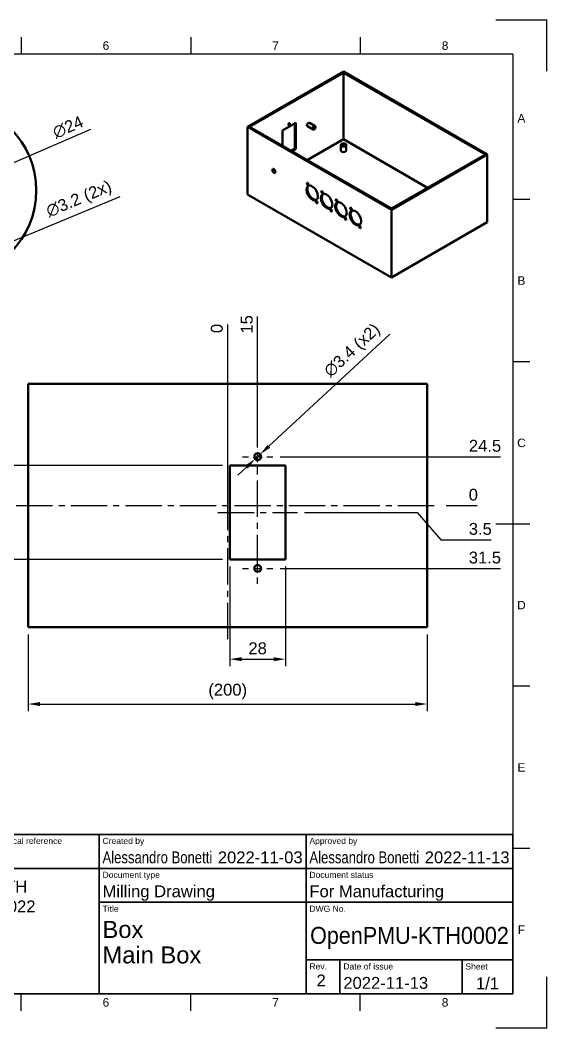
# Model space of a CAD drawing. Header units: millimetres. Extents: x 0 to 420, y 0 to 297.
# Drawn here: x 264.7 to 420, y 0 to 297 of the extents above; entities that cross this region are included whole.
import ezdxf
from ezdxf.enums import TextEntityAlignment as Align

# ---------------------------------------------------------------- set-up
doc = ezdxf.new("R2010")
doc.units = ezdxf.units.MM
doc.header["$LTSCALE"] = 0.75
doc.linetypes.add('CENTER2', pattern=[28.575, 19.05, -3.175, 3.175, -3.175])
for name, color, linetype, lineweight in [('BORDER', 7, 'Continuous', 25), ('FD_Dimensions', 7, 'Continuous', 25), ('Notes', 7, 'Continuous', 25), ('Smart Centers', 7, 'CENTER2', 25), ('TITLEBLOCK', 7, 'Continuous', 35), ('Visible', 7, 'Continuous', 50)]:
    doc.layers.add(name, color=color, linetype=linetype, lineweight=lineweight)
doc.styles.add('FusionTitle', font='arial.ttf')
doc.styles.get("Standard").update_dxf_attribs({"font": 'arial.ttf'})
doc.dimstyles.new('Dim-ISO-25', dxfattribs={"dimtxt": 3.5, "dimasz": 3.5, "dimexe": 2.1, "dimexo": 2.1, "dimgap": 1.4, "dimtad": 1, "dimzin": 12, "dimdsep": 46, "dimtxsty": 'Standard', "dimcen": 0, "dimazin": 3, "dimtp": 0.1, "dimtm": 0.1, "dimtfac": 0.714286, "dimtmove": 0, "dimatfit": 3, "dimfxl": 1, "dimtzin": 12, "dimarcsym": 0})

# ---------------------------------------------------------------- blocks, each defined once
blk = doc.blocks.new('ISO_A3_SHEET')
at = {"layer": 'BORDER'}
for p, q in [((265, 292), (265, 287)), ((315, 292), (315, 287)), ((365, 292), (365, 287)), ((410, 287), (20, 287)), ((410, 287), (410, 10)), ((415, 244.16666), (410, 244.16666)), ((415, 196.33333), (410, 196.33333)), ((415, 148.5), (405, 148.5)), ((415, 100.66667), (410, 100.66667)), ((415, 52.83334), (410, 52.83334)), ((20, 10), (410, 10)), ((265, 5), (265, 10)), ((315, 5), (315, 10)), ((365, 5), (365, 10))]:
    blk.add_line(p, q, dxfattribs=at)
at = {"layer": 'Defpoints'}
for p, q in [((420, 297), (405, 297)), ((420, 282), (420, 297)), ((420, 0), (420, 15)), ((405, 0), (420, 0))]:
    blk.add_line(p, q, dxfattribs=at)
at = {"layer": 'BORDER', "style": 'FusionTitle'}
for s, p in [('6', (290, 289.5)), ('7', (340, 289.5)), ('8', (390, 289.5)), ('A', (412.5, 268.08333)), ('B', (412.5, 220.25)), ('C', (412.5, 172.41667)), ('D', (412.5, 124.58334)), ('E', (412.5, 76.75001)), ('F', (412.5, 28.91668)), ('6', (290, 7.5)), ('7', (340, 7.5)), ('8', (390, 7.5))]:
    blk.add_text(s, height=2.5, dxfattribs=at).set_placement(p, align=Align.MIDDLE)
blk = doc.blocks.new('ISO_TITLEBLOCK')
at = {"layer": 'TITLEBLOCK'}
for p, q in [((0, 47), (-180, 47)), ((-180, 47), (-180, 0)), ((-156, 37), (-156, 47)), ((-122, 0), (-122, 47)), ((-61, 0), (-61, 47)), ((0, 0), (0, 47)), ((-180, 37), (0, 37)), ((-122, 27), (0, 27)), ((-61, 10), (0, 10)), ((-51, 0), (-51, 10)), ((-15, 0), (-15, 10)), ((-180, 0), (0, 0))]:
    blk.add_line(p, q, dxfattribs=at)
at = {"layer": 'TITLEBLOCK', "style": 'FusionTitle'}
for s, p in [('Dept.', (-179, 46)), ('Technical reference', (-155, 46)), ('Created by', (-121, 46)), ('Approved by', (-60, 46)), ('Document type', (-121, 36)), ('Document status', (-60, 36)), ('Title', (-121, 26)), ('DWG No.', (-60, 26)), ('Rev.', (-60, 9)), ('Date of issue', (-50, 9)), ('Sheet', (-14, 9))]:
    blk.add_text(s, height=1.8, dxfattribs=at).set_placement(p, align=Align.TOP_LEFT)
for tag, height, p in [('DEPT', 3.5, (-179, 42)), ('TECHNICAL_REFERENCE', 3.5, (-155, 42)), ('CREATED_BY', 3.5, (-121, 42)), ('APPROVED_BY', 3.5, (-60, 42)), ('DOCUMENT_TYPE', 3.5, (-121, 32)), ('DOCUMENT_STATUS', 3.5, (-60, 32)), ('TITLE_1', 5, (-121, 21.5)), ('TITLE_2', 5, (-121, 14)), ('TITLE_3', 5, (-121, 6.5)), ('DATE_OF_ISSUE', 3.5, (-50, 5))]:
    blk.add_attdef(tag, text='', height=height, dxfattribs=at).set_placement(p, align=Align.TOP_LEFT)
for tag, p in [('CREATED_DATE', (-62, 42)), ('APPROVED_DATE', (-0.99, 42))]:
    blk.add_attdef(tag, text='', height=3.5, dxfattribs=at).set_placement(p, align=Align.TOP_RIGHT)
for tag, height, p in [('DRAWING_NUMBER', 5, (-30.5, 19.75)), ('REV', 3.5, (-56, 4.85)), ('SHEET', 3.5, (-7.5, 4.85))]:
    blk.add_attdef(tag, text='', height=height, dxfattribs=at).set_placement(p, align=Align.TOP_CENTER)
blk = doc.blocks.new('*D65')
at = {"layer": 'Defpoints', "color": 0, "transparency": 16777216}
for p in [(267.080296, 118.050136), (384.727355, 118.050136), (384.727355, 95.436274)]:
    blk.add_point(p, dxfattribs=at)
at = {"layer": 'FD_Dimensions', "color": 0, "lineweight": -2, "transparency": 16777216}
for p, q in [((267.080296, 115.950136), (267.080296, 93.336274)), ((384.727355, 115.950136), (384.727355, 93.336274)), ((270.580296, 95.436274), (381.227355, 95.436274))]:
    blk.add_line(p, q, dxfattribs=at)
at = {"layer": 'FD_Dimensions', "color": 0, "transparency": 16777216}
for points in [[(270.580296, 96.019607), (270.580296, 94.852941), (267.080296, 95.436274)], [(381.227355, 96.019607), (381.227355, 94.852941), (384.727355, 95.436274)]]:
    blk.add_solid(points, dxfattribs=at)
at = {"layer": 'FD_Dimensions', "color": 0, "transparency": 16777216, "insert": (325.903825, 99.130612), "char_height": 3.5, "attachment_point": 5}
blk.add_mtext('(200)', dxfattribs=at)
blk = doc.blocks.new('*U13')
at = {"layer": 'Smart Centers', "color": 0, "ltscale": 0.75, "transparency": 16777216}
blk.add_line((0, -39.382353), (0, 39.382353), dxfattribs=at)
blk = doc.blocks.new('*U14')
at = {"layer": 'Smart Centers', "color": 0, "ltscale": 0.75, "transparency": 16777216}
blk.add_line((-62.323529, 0), (62.323529, 0), dxfattribs=at)
blk = doc.blocks.new('*U15')
at = {"layer": 'Smart Centers', "color": 0, "ltscale": 0.75, "transparency": 16777216}
blk.add_line((0, -17.323529), (0, 17.323529), dxfattribs=at)
blk = doc.blocks.new('*U16')
at = {"layer": 'Smart Centers', "color": 0, "ltscale": 0.75, "transparency": 16777216}
blk.add_line((-11.735294, 0), (11.735294, 0), dxfattribs=at)
blk = doc.blocks.new('*D75')
at = {"layer": 'Defpoints', "color": 0, "transparency": 16777216}
for p in [(325.903825, 203.574623), (325.903825, 153.932489)]:
    blk.add_point(p, dxfattribs=at)
at = {"layer": 'FD_Dimensions', "color": 0, "lineweight": -2, "transparency": 16777216}
blk.add_line((325.903825, 156.032489), (325.903825, 207.257025), dxfattribs=at)
at = {"layer": 'FD_Dimensions', "color": 0, "transparency": 16777216, "insert": (322.71682, 206.115824), "char_height": 3.5, "attachment_point": 5, "rotation": 90}
blk.add_mtext('0', dxfattribs=at)
blk = doc.blocks.new('*D76')
at = {"layer": 'Defpoints', "color": 0, "transparency": 16777216}
for p in [(334.727355, 203.574623), (334.727355, 169.197194)]:
    blk.add_point(p, dxfattribs=at)
at = {"layer": 'FD_Dimensions', "color": 0, "lineweight": -2, "transparency": 16777216}
blk.add_line((334.727355, 171.297194), (334.727355, 209.68506), dxfattribs=at)
at = {"layer": 'FD_Dimensions', "color": 0, "transparency": 16777216, "insert": (331.540349, 207.329842), "char_height": 3.5, "attachment_point": 5, "rotation": 90}
blk.add_mtext('15', dxfattribs=at)
blk = doc.blocks.new('*D77')
at = {"layer": 'Defpoints', "color": 0, "transparency": 16777216}
for p in [(388.227355, 153.932489), (395.782071, 153.932489)]:
    blk.add_point(p, dxfattribs=at)
at = {"layer": 'FD_Dimensions', "color": 0, "lineweight": -2, "transparency": 16777216}
blk.add_line((390.327355, 153.932489), (399.464472, 153.932489), dxfattribs=at)
at = {"layer": 'FD_Dimensions', "color": 0, "transparency": 16777216, "insert": (398.323272, 157.119494), "char_height": 3.5, "attachment_point": 5}
blk.add_mtext('0', dxfattribs=at)
blk = doc.blocks.new('*D78')
at = {"layer": 'Defpoints', "color": 0, "transparency": 16777216}
for p in [(346.462649, 151.873665), (395.782071, 143.847719)]:
    blk.add_point(p, dxfattribs=at)
at = {"layer": 'FD_Dimensions', "color": 0, "lineweight": -2, "transparency": 16777216}
for p, q in [((348.562649, 151.873665), (381.782071, 151.873665)), ((381.782071, 151.873665), (388.782071, 143.847719)), ((388.782071, 143.847719), (403.578046, 143.847719))]:
    blk.add_line(p, q, dxfattribs=at)
at = {"layer": 'FD_Dimensions', "color": 0, "transparency": 16777216, "insert": (400.380059, 147.035918), "char_height": 3.5, "attachment_point": 5}
blk.add_mtext('3.5', dxfattribs=at)
blk = doc.blocks.new('*D79')
at = {"layer": 'Defpoints', "color": 0, "transparency": 16777216}
for p in [(326.49206, 138.050136), (342.962649, 138.050136), (342.962649, 108.656458)]:
    blk.add_point(p, dxfattribs=at)
at = {"layer": 'FD_Dimensions', "color": 0, "lineweight": -2, "transparency": 16777216}
for p, q in [((326.49206, 135.950136), (326.49206, 106.556458)), ((342.962649, 135.950136), (342.962649, 106.556458)), ((329.99206, 108.656458), (339.462649, 108.656458))]:
    blk.add_line(p, q, dxfattribs=at)
at = {"layer": 'FD_Dimensions', "color": 0, "transparency": 16777216}
for points in [[(329.99206, 109.239791), (329.99206, 108.073125), (326.49206, 108.656458)], [(339.462649, 109.239791), (339.462649, 108.073125), (342.962649, 108.656458)]]:
    blk.add_solid(points, dxfattribs=at)
at = {"layer": 'FD_Dimensions', "color": 0, "transparency": 16777216, "insert": (334.727355, 111.843463), "char_height": 3.5, "attachment_point": 5}
blk.add_mtext('28', dxfattribs=at)
blk = doc.blocks.new('*D80')
at = {"layer": 'Defpoints', "color": 0, "transparency": 16777216}
for p in [(256.443546, 165.697194), (326.49206, 165.697194), (326.49206, 138.050136)]:
    blk.add_point(p, dxfattribs=at)
at = {"layer": 'FD_Dimensions', "color": 0, "lineweight": -2, "transparency": 16777216}
for p, q in [((324.39206, 165.697194), (254.343546, 165.697194)), ((256.443546, 141.550136), (256.443546, 162.197194)), ((324.39206, 138.050136), (254.343546, 138.050136))]:
    blk.add_line(p, q, dxfattribs=at)
at = {"layer": 'FD_Dimensions', "color": 0, "transparency": 16777216}
for points in [[(255.860213, 162.197194), (257.02688, 162.197194), (256.443546, 165.697194)], [(255.860213, 141.550136), (257.02688, 141.550136), (256.443546, 138.050136)]]:
    blk.add_solid(points, dxfattribs=at)
at = {"layer": 'FD_Dimensions', "color": 0, "transparency": 16777216, "insert": (253.293546, 151.873665), "char_height": 3.5, "attachment_point": 5, "rotation": 90}
blk.add_mtext('47', dxfattribs=at)
blk = doc.blocks.new('*D81')
at = {"layer": 'Defpoints', "color": 0, "transparency": 16777216}
for p in [(259.525042, 253.564321), (228.035202, 240.003342)]:
    blk.add_point(p, dxfattribs=at)
at = {"layer": 'FD_Dimensions', "color": 0, "lineweight": -2, "transparency": 16777216}
for p, q in [((285.451835, 264.729595), (262.73963, 254.948671)), ((228.035202, 240.003342), (259.525042, 253.564321)), ((224.820614, 238.618992), (221.606026, 237.234642))]:
    blk.add_line(p, q, dxfattribs=at)
at = {"layer": 'FD_Dimensions', "color": 0, "transparency": 16777216}
for points in [[(262.508905, 255.484436), (262.970355, 254.412906), (259.525042, 253.564321)], [(224.589889, 239.154757), (225.051339, 238.083228), (228.035202, 240.003342)]]:
    blk.add_solid(points, dxfattribs=at)
at = {"layer": 'FD_Dimensions', "color": 0, "transparency": 16777216, "insert": (278.822183, 265.451106), "char_height": 3.5, "attachment_point": 5, "rotation": 23.29895892}
blk.add_mtext('∅24', dxfattribs=at)
blk = doc.blocks.new('*D82')
at = {"layer": 'Defpoints', "color": 0, "transparency": 16777216}
for p in [(255.240876, 228.763739), (259.462225, 230.51821)]:
    blk.add_point(p, dxfattribs=at)
at = {"layer": 'FD_Dimensions', "color": 0, "lineweight": -2, "transparency": 16777216}
for p, q in [((294.130672, 244.927061), (262.694196, 231.861477)), ((255.240876, 228.763739), (259.462225, 230.51821)), ((252.008905, 227.420472), (248.776935, 226.077205))]:
    blk.add_line(p, q, dxfattribs=at)
at = {"layer": 'FD_Dimensions', "color": 0, "transparency": 16777216}
for points in [[(262.470318, 232.400139), (262.918074, 231.322815), (259.462225, 230.51821)], [(251.785027, 227.959134), (252.232783, 226.88181), (255.240876, 228.763739)]]:
    blk.add_solid(points, dxfattribs=at)
at = {"layer": 'FD_Dimensions', "color": 0, "transparency": 16777216, "insert": (282.170497, 243.994391), "char_height": 3.5, "attachment_point": 5, "rotation": 22.56870422}
blk.add_mtext('∅3.2 (2x)', dxfattribs=at)
blk = doc.blocks.new('*U56')
at = {"layer": 'Smart Centers', "color": 0, "ltscale": 0.75, "transparency": 16777216}
for p, q in [((0, 2.678906), (0, 4.5)), ((-4.5, 0), (-2.678906, 0)), ((2.678906, 0), (4.5, 0)), ((0, -4.5), (0, -2.678906))]:
    blk.add_line(p, q, dxfattribs=at)
at = {"layer": 'Smart Centers', "color": 0, "linetype": 'Continuous', "ltscale": 0.75, "transparency": 16777216}
for p, q in [((-0.892969, 0), (0.892969, 0)), ((0, -0.892969), (0, 0.892969))]:
    blk.add_line(p, q, dxfattribs=at)
blk = doc.blocks.new('*U57')
at = {"layer": 'Smart Centers', "color": 0, "ltscale": 0.75, "transparency": 16777216}
for p, q in [((0, 2.678906), (0, 4.5)), ((-4.5, 0), (-2.678906, 0)), ((2.678906, 0), (4.5, 0)), ((0, -4.5), (0, -2.678906))]:
    blk.add_line(p, q, dxfattribs=at)
at = {"layer": 'Smart Centers', "color": 0, "linetype": 'Continuous', "ltscale": 0.75, "transparency": 16777216}
for p, q in [((-0.892969, 0), (0.892969, 0)), ((0, -0.892969), (0, 0.892969))]:
    blk.add_line(p, q, dxfattribs=at)
blk = doc.blocks.new('*D89')
at = {"layer": 'Defpoints', "color": 0, "transparency": 16777216}
for p in [(339.227355, 168.344253), (395.782071, 168.344253)]:
    blk.add_point(p, dxfattribs=at)
at = {"layer": 'FD_Dimensions', "color": 0, "lineweight": -2, "transparency": 16777216}
blk.add_line((341.327355, 168.344253), (406.359424, 168.344253), dxfattribs=at)
at = {"layer": 'FD_Dimensions', "color": 0, "transparency": 16777216, "insert": (401.770748, 171.531259), "char_height": 3.5, "attachment_point": 5}
blk.add_mtext('24.5', dxfattribs=at)
blk = doc.blocks.new('*D90')
at = {"layer": 'Defpoints', "color": 0, "transparency": 16777216}
for p in [(339.227355, 135.403077), (395.782071, 135.403077)]:
    blk.add_point(p, dxfattribs=at)
at = {"layer": 'FD_Dimensions', "color": 0, "lineweight": -2, "transparency": 16777216}
blk.add_line((341.327355, 135.403077), (406.297351, 135.403077), dxfattribs=at)
at = {"layer": 'FD_Dimensions', "color": 0, "transparency": 16777216, "insert": (401.739711, 138.591276), "char_height": 3.5, "attachment_point": 5}
blk.add_mtext('31.5', dxfattribs=at)
blk = doc.blocks.new('*D91')
at = {"layer": 'Defpoints', "color": 0, "transparency": 16777216}
for p in [(333.994038, 167.664366), (335.460671, 169.024141)]:
    blk.add_point(p, dxfattribs=at)
at = {"layer": 'FD_Dimensions', "color": 0, "lineweight": -2, "transparency": 16777216}
for p, q in [((373.691672, 204.469644), (338.027279, 171.403746)), ((333.994038, 167.664366), (335.460671, 169.024141)), ((331.42743, 165.28476), (328.860822, 162.905154))]:
    blk.add_line(p, q, dxfattribs=at)
at = {"layer": 'FD_Dimensions', "color": 0, "transparency": 16777216}
for points in [[(337.630678, 171.831514), (338.42388, 170.975978), (335.460671, 169.024141)], [(331.030829, 165.712528), (331.824031, 164.856992), (333.994038, 167.664366)]]:
    blk.add_solid(points, dxfattribs=at)
at = {"layer": 'FD_Dimensions', "color": 0, "transparency": 16777216, "insert": (362.794967, 199.451926), "char_height": 3.5, "attachment_point": 5, "rotation": 42.83480933}
blk.add_mtext('∅3.4 (x2)', dxfattribs=at)

msp = doc.modelspace()

# ---------------------------------------------------------------- linework, layer by layer
at = {"layer": 'Visible', "extrusion": (0, 0.817547, 0.575862)}
for p, q in [((360.006885, 281.837746), (331.722614, 265.549917)), ((332.288299, 265.549917), (360.006885, 281.511989)), ((402.433292, 257.406003), (360.006885, 281.837746)), ((360.006885, 281.511989), (401.867606, 257.406003)), ((360.006885, 261.890858), (360.006885, 281.511989)), ((331.722614, 265.549917), (374.14902, 241.118174)), ((331.722614, 245.601767), (331.722614, 265.549917)), ((374.14902, 241.443931), (332.288299, 265.549917)), ((342.046373, 264.465332), (346.006171, 266.745628)), ((342.046373, 259.930616), (342.046373, 264.465332)), ((345.723328, 259.223563), (345.723328, 266.582749)), ((346.006171, 266.745628), (346.006171, 259.060685)), ((349.383706, 265.726945), (351.080763, 264.749675)), ((349.982545, 266.766845), (351.679601, 265.789575)), ((360.006885, 261.890858), (349.324621, 255.739352)), ((384.831284, 247.595437), (360.006885, 261.890858)), ((344.498759, 258.518381), (345.723328, 259.223563)), ((346.006171, 259.060685), (344.781602, 258.355503)), ((345.723328, 259.223563), (346.006171, 259.060685)), ((359.277596, 258.592573), (359.277596, 260.227667)), ((360.877596, 258.592573), (360.877596, 260.227667)), ((401.867606, 257.406003), (374.14902, 241.443931)), ((374.14902, 241.118174), (402.433292, 257.406003)), ((402.433292, 237.457853), (402.433292, 257.406003)), ((331.722614, 245.601767), (374.14902, 221.170025)), ((374.14902, 221.170025), (374.14902, 241.118174)), ((374.14902, 221.170025), (402.433292, 237.457853))]:
    msp.add_line(p, q, dxfattribs=at)
at = {"layer": 'Visible', "extrusion": (0, 1, 0)}
for p, q in [((267.080296, 189.814842), (384.727355, 189.814842)), ((267.080296, 118.050136), (267.080296, 189.814842)), ((384.727355, 118.050136), (384.727355, 189.814842)), ((326.49206, 165.697194), (342.962649, 165.697194)), ((326.49206, 138.050136), (326.49206, 165.697194)), ((342.962649, 165.697194), (342.962649, 138.050136)), ((342.962649, 138.050136), (326.49206, 138.050136)), ((267.080296, 118.050136), (384.727355, 118.050136))]:
    msp.add_line(p, q, dxfattribs=at)
at = {"layer": 'Visible', "extrusion": (1e-16, 0, -1)}
msp.add_circle((-243.780122, 246.783832), 25.693098, dxfattribs=at)
at = {"layer": 'Visible', "extrusion": (2e-16, 0, -1)}
for centre in [(-334.727355, 168.344253), (-334.727355, 135.403077)]:
    msp.add_circle(centre, 1, dxfattribs=at)
at = {"layer": 'Visible', "extrusion": (2e-16, -1e-16, -1)}
msp.add_ellipse((344.026272, 266.341272), major_axis=(0.169671, 0.294638), ratio=0.5780931159, start_param=1.5707963268, end_param=7.853981634, dxfattribs=at)
at = {"layer": 'Visible'}
for centre, major_axis, start_param, end_param in [((343.743429, 266.50415), (0.169671, 0.294638), 4.1212139283, 5.3035640325), ((339.783631, 252.731153), (-0.329361, 0.571945), 0.441972516, 2.6996201375), ((351.097339, 246.216021), (-1.197677, 2.0798), 0.1178968312, 3.0236958224), ((349.753837, 248.951806), (-0.15969, 0.277307), 1.0804700332, 2.0611226204), ((353.996477, 246.508632), (-0.15969, 0.277307), 1.0804700332, 2.0611226204), ((355.33998, 243.772847), (-1.197677, 2.0798), 0.1178968312, 3.0236958224), ((358.239118, 244.065458), (-0.15969, 0.277307), 1.0804700332, 2.0611226204), ((352.440842, 243.480236), (-0.15969, 0.277307), 1.0804700332, 2.0611226204), ((356.683483, 241.037062), (-0.15969, 0.277307), 1.0804700332, 2.0611226204), ((359.582621, 241.329673), (-1.197677, 2.0798), 0.1178968312, 3.0236958224), ((363.825261, 238.886498), (-1.197677, 2.0798), 0.1178968312, 3.0236958224), ((362.481759, 241.622283), (-0.15969, 0.277307), 1.0804700332, 2.0611226204), ((360.926124, 238.593888), (-0.15969, 0.277307), 1.0804700332, 2.0611226204), ((365.168764, 236.150713), (-0.15969, 0.277307), 1.0804700332, 2.0611226204)]:
    msp.add_ellipse(centre, major_axis=major_axis, ratio=0.5780931159, start_param=start_param, end_param=end_param, dxfattribs=at)
at = {"layer": 'Visible', "extrusion": (3e-16, -1e-16, -1)}
msp.add_ellipse((349.683126, 266.246895), major_axis=(0.299419, 0.51995), ratio=0.5780931159, start_param=3.1415926536, end_param=6.2831853072, dxfattribs=at)
at = {"layer": 'Visible'}
for centre, major_axis, ratio in [((351.380182, 265.269625), (0.299419, 0.51995), 0.5780931159), ((360.077596, 260.227667), (0.8, 0), 0.575861701)]:
    msp.add_ellipse(centre, major_axis=major_axis, ratio=ratio, dxfattribs=at)
at = {"layer": 'Visible', "extrusion": (1e-16, 0, -1)}
msp.add_ellipse((360.077596, 258.592573), major_axis=(-0.8, 0), ratio=0.575861701, start_param=3.1415926536, end_param=6.2831853072, dxfattribs=at)
at = {"layer": 'Visible', "extrusion": (1e-16, 1e-16, -1)}
msp.add_ellipse((360.077596, 260.227667), major_axis=(-0.5, 0), ratio=0.575861701, start_param=4.7123889804, end_param=10.9955742876, dxfattribs=at)
at = {"layer": 'Visible', "extrusion": (2e-16, -1e-16, -1)}
for centre, major_axis in [((339.500788, 252.568274), (-0.329361, 0.571945)), ((350.814497, 246.053143), (-1.197677, 2.0798)), ((355.057137, 243.609969), (-1.197677, 2.0798)), ((359.299778, 241.166794), (-1.197677, 2.0798)), ((363.542419, 238.72362), (-1.197677, 2.0798))]:
    msp.add_ellipse(centre, major_axis=major_axis, ratio=0.5780931159, dxfattribs=at)
at = {"layer": 'Visible', "extrusion": (3e-16, -1e-16, -1)}
for centre in [(349.470994, 248.788928), (353.713634, 246.345754), (352.158, 243.317358), (357.956275, 243.902579), (356.40064, 240.874184), (362.198916, 241.459405), (360.643281, 238.431009), (364.885922, 235.987835)]:
    msp.add_ellipse(centre, major_axis=(-0.15969, 0.277307), ratio=0.5780931159, dxfattribs=at)

# ---------------------------------------------------------------- block references
at = {"layer": 'BORDER'}
msp.add_blockref('ISO_A3_SHEET', (0, 0), dxfattribs=at)
at = {"layer": 'Smart Centers', "ltscale": 0.75}
for name, p in [('*U13', (325.903825, 153.932489)), ('*U56', (334.727355, 168.344253)), ('*U15', (334.727355, 151.873665)), ('*U14', (325.903825, 153.932489)), ('*U16', (334.727355, 151.873665)), ('*U57', (334.727355, 135.403077))]:
    msp.add_blockref(name, p, dxfattribs=at)
at = {"layer": 'TITLEBLOCK'}
ref = msp.add_blockref('ISO_TITLEBLOCK', (410, 10), dxfattribs=at)
ref.add_attrib('DATE_OF_ISSUE', '2022-11-13', dxfattribs={"height": 3.5, "style": 'FusionTitle'}).set_placement((360, 15), align=Align.TOP_LEFT)
ref.add_attrib('DOCUMENT_STATUS', 'For Manufacturing', dxfattribs={"height": 3.5, "style": 'FusionTitle'}).set_placement((350, 42), align=Align.TOP_LEFT)
ref.add_attrib('DOCUMENT_TYPE', 'Milling Drawing', dxfattribs={"height": 3.5, "style": 'FusionTitle'}).set_placement((289, 42), align=Align.TOP_LEFT)
ref.add_attrib('APPROVED_DATE', '2022-11-13', dxfattribs={"height": 3.5, "style": 'FusionTitle'}).set_placement((409.007162, 52), align=Align.TOP_RIGHT)
ref.add_attrib('CREATED_DATE', '2022-11-03', dxfattribs={"height": 3.5, "style": 'FusionTitle'}).set_placement((348, 52), align=Align.TOP_RIGHT)
ref.add_attrib('SHEET', '1/1', dxfattribs={"height": 3.5, "style": 'FusionTitle'}).set_placement((402.5, 14.85), align=Align.TOP_CENTER)
ref.add_attrib('TITLE_2', 'Main Box', dxfattribs={"height": 5, "style": 'FusionTitle'}).set_placement((289, 24), align=Align.TOP_LEFT)
ref.add_attrib('DRAWING_NUMBER', 'OpenPMU-KTH0002', dxfattribs={"height": 5, "style": 'FusionTitle', "width": 0.909493}).set_placement((379.5, 29.751432), align=Align.TOP_CENTER)
ref.add_attrib('TITLE_1', 'Box', dxfattribs={"height": 5, "style": 'FusionTitle'}).set_placement((289, 31.5), align=Align.TOP_LEFT)
ref.add_attrib('APPROVED_BY', 'Alessandro Bonetti', dxfattribs={"height": 3.5, "style": 'FusionTitle', "width": 0.788444}).set_placement((350, 52), align=Align.TOP_LEFT)
ref.add_attrib('CREATED_BY', 'Alessandro Bonetti', dxfattribs={"height": 3.5, "style": 'FusionTitle', "width": 0.788268}).set_placement((289, 52), align=Align.TOP_LEFT)

# ---------------------------------------------------------------- texts
at = {"layer": 'Notes', "char_height": 3.5, "attachment_point": 1}
for s, width, insert in [(' OpenPMU-KTH^J Project Fall 2022', 58, (231.204117, 43.373308)), ('2', 10, (352.096301, 15.701814))]:
    msp.add_mtext_dynamic_manual_height_columns(s, width=width, gutter_width=17.5, heights=[0], dxfattribs=dict(at, insert=insert))

# ---------------------------------------------------------------- dimensions: what is measured, and where the dimension line sits
at = {"layer": 'FD_Dimensions'}
dim = msp.add_diameter_dim_2p(p1=(228.035202, 240.003342), p2=(259.525042, 253.564321), dimstyle='Dim-ISO-25', override={"dimlfac": 0.7}, dxfattribs=at)
dim.commit()
dim.dimension.update_dxf_attribs({"geometry": '*D81', "text_midpoint": (280.121452, 262.434086), "dimtype": 163})
for p1, p2, text, override, picture, middle in [((255.240876, 228.763739), (259.462225, 230.51821), '<> (2x)', {"dimlfac": 0.7}, '*D82', (283.601635, 240.550997)), ((333.994038, 167.664366), (335.460671, 169.024141), '<> (x2)', {"dimlfac": 1.7}, '*D91', (365.330237, 196.71742))]:
    dim = msp.add_diameter_dim_2p(p1=p1, p2=p2, text=text, dimstyle='Dim-ISO-25', override=override, dxfattribs=at)
    dim.commit()
    dim.dimension.update_dxf_attribs({"geometry": picture, "text_midpoint": middle, "dimtype": 163})
for feature_location, offset, dtype, picture, middle in [((334.727355, 169.197194), (0, 34.377429), 1, '*D76', (331.540349, 207.329842)), ((325.903825, 153.932489), (0, 49.642134), 1, '*D75', (322.71682, 206.115824)), ((339.227355, 168.344253), (56.554716, 0), 0, '*D89', (401.770748, 171.531259)), ((388.227355, 153.932489), (7.554716, 0), 0, '*D77', (398.323272, 157.119494)), ((346.462649, 151.873665), (49.319422, -8.025946), 0, '*D78', (400.380059, 147.035918)), ((339.227355, 135.403077), (56.554716, 0), 0, '*D90', (401.739711, 138.591276))]:
    dim = msp.add_ordinate_dim(feature_location=feature_location, offset=offset, dtype=dtype, origin=(325.903825, 153.932489), dimstyle='Dim-ISO-25', override={"dimlfac": 1.7}, dxfattribs=at)
    dim.commit()
    dim.dimension.update_dxf_attribs({"geometry": picture, "text_midpoint": middle})
for base, p2, angle, picture, middle in [((256.443546, 165.697194), (326.49206, 165.697194), 270, '*D80', (256.443546, 151.873665)), ((342.962649, 108.656458), (342.962649, 138.050136), 180, '*D79', (334.727355, 108.656458))]:
    dim = msp.add_linear_dim(base=base, p1=(326.49206, 138.050136), p2=p2, angle=angle, dimstyle='Dim-ISO-25', override={"dimlfac": 1.7}, dxfattribs=at)
    dim.commit()
    dim.dimension.update_dxf_attribs({"geometry": picture, "text_midpoint": middle, "dimtype": 160})
dim = msp.add_linear_dim(base=(384.727355, 95.436274), p1=(267.080296, 118.050136), p2=(384.727355, 118.050136), angle=180, text='(<>)', dimstyle='Dim-ISO-25', override={"dimlfac": 1.7}, dxfattribs=at)
dim.commit()
dim.dimension.update_dxf_attribs({"geometry": '*D65', "text_midpoint": (325.903825, 95.436274), "dimtype": 160})

doc.saveas('drawing.dxf')
